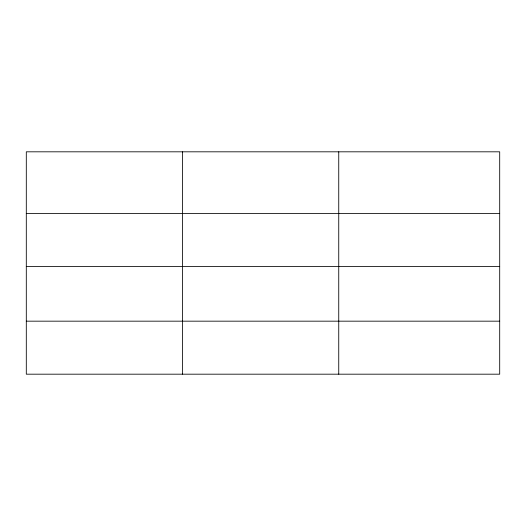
<?xml version="1.0" encoding="UTF-8"?>
<svg xmlns="http://www.w3.org/2000/svg" width="526" height="526" viewBox="0 0 526 526"><rect width="100%" height="100%" fill="white"/><g stroke="black" fill="none" stroke-linecap="round" stroke-linejoin="round"><path stroke-width="0.79" d="M499.7 266.55L499.7 151.817L26.3 151.817L26.3 374.183L499.7 374.183L499.7 266.55L26.3 266.55M26.3 213.53L499.7 213.53M26.3 321.169L499.7 321.169M338.744 151.817L338.744 374.183M182.522 151.817L182.522 374.183"/></g></svg>
